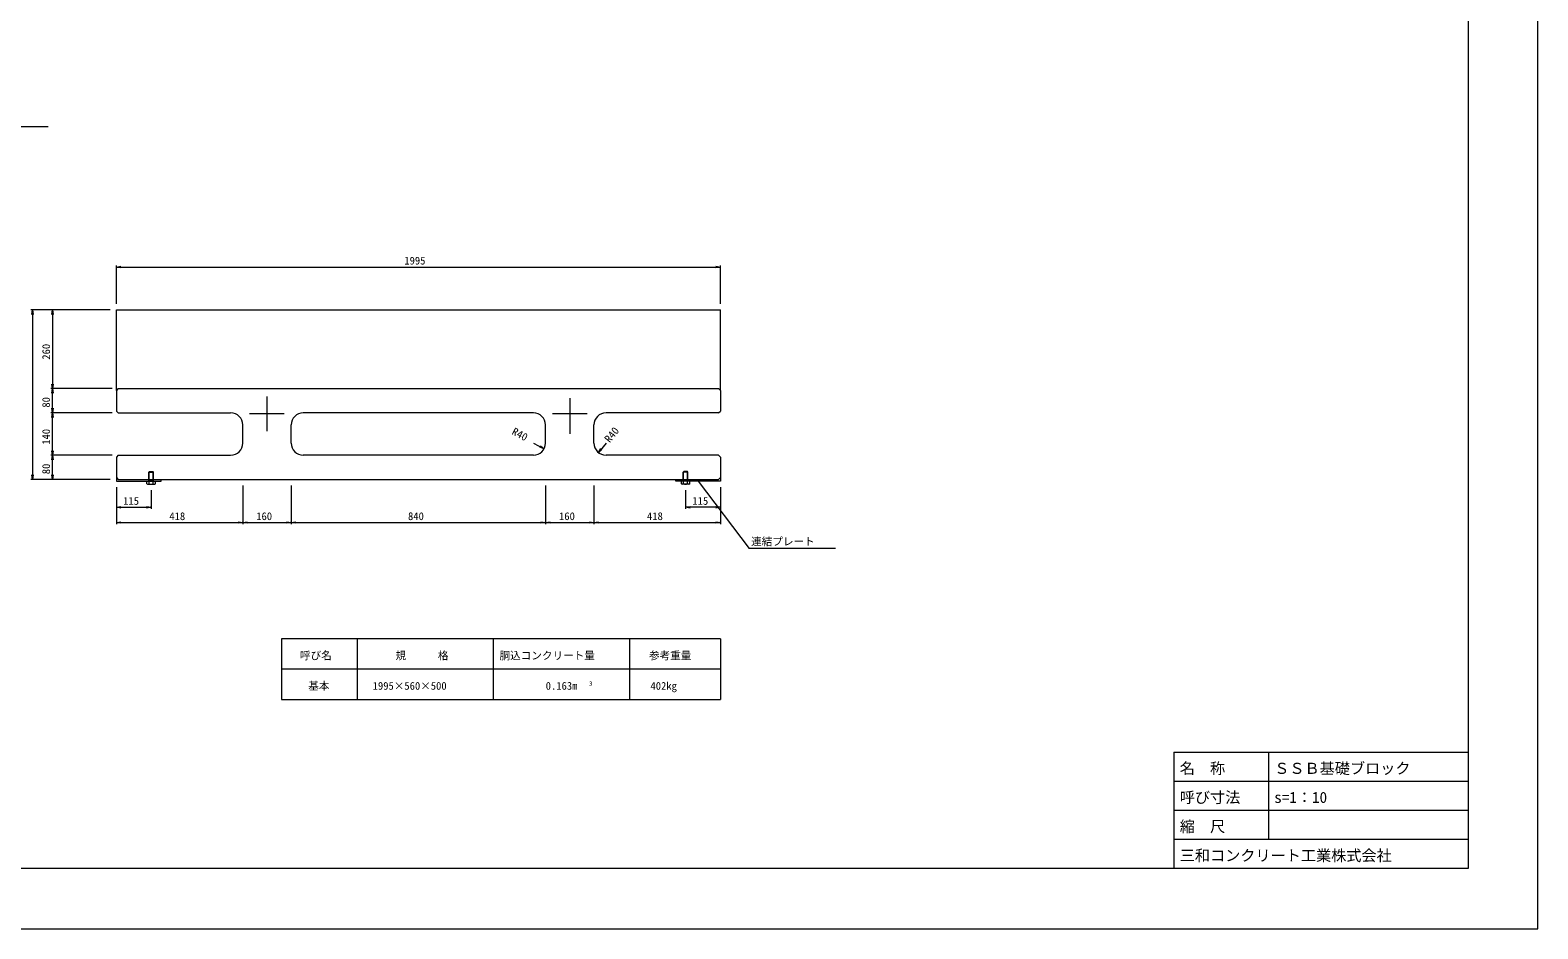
# Model space of a CAD drawing. Units: millimetres on the paper. Extents: x 0 to 841, y 0 to 594.
# Drawn here: x 343 to 841, y 0 to 297 of the extents above; entities that cross this region are included whole.
import ezdxf
from ezdxf.enums import TextEntityAlignment as Align

# ---------------------------------------------------------------- set-up
doc = ezdxf.new("R2010")
doc.units = ezdxf.units.MM
for name, color, linetype, lineweight in [('0_2', 7, 'Continuous', 9), ('D-MTR-FRAM（材料表図枠）', 2, 'Continuous', 18), ('D-STR-DIM（寸法）', 7, 'Continuous', 18), ('D-STR-HTXT（旗揚げ）', 7, 'Continuous', 18), ('D-STR（構造物外形線）', 1, 'Continuous', 18), ('D-TTL(外枠）', 2, 'Continuous', 18), ('DEFPOINTS_3', 8, 'Continuous', 18)]:
    doc.layers.add(name, color=color, linetype=linetype, lineweight=lineweight)
for name, color, linetype in [('D-MTR-TXT(文字列）', 7, 'Continuous'), ('D-STR-TXT（文字）', 7, 'Continuous'), ('D-TTL-TXT（文字）', 7, 'Continuous')]:
    doc.layers.add(name, color=color, linetype=linetype)
doc.styles.add('ＭＳ ゴシック', font='')
doc.styles.get('ＭＳ ゴシック').set_extended_font_data('MS Gothic')

msp = doc.modelspace()

# ---------------------------------------------------------------- linework, layer by layer
at = {"layer": '0_2'}
for p, q in [((371.505, 218.722), (373.005, 218.972)), ((373.005, 218.472), (371.505, 218.722)), ((569.505, 218.972), (571.005, 218.722)), ((571.005, 218.722), (569.505, 218.472)), ((343.542, 203.025), (343.792, 204.525)), ((343.792, 204.525), (344.042, 203.025)), ((350.164, 203.025), (350.414, 204.525)), ((350.414, 204.525), (350.664, 203.025)), ((350.414, 178.525), (350.164, 180.025)), ((350.664, 180.025), (350.414, 178.525)), ((350.164, 177.025), (350.414, 178.525)), ((350.414, 178.525), (350.664, 177.025)), ((350.414, 170.525), (350.164, 172.025)), ((350.164, 169.025), (350.414, 170.525)), ((350.664, 172.025), (350.414, 170.525)), ((350.414, 170.525), (350.664, 169.025)), ((511.581, 159.576), (512.79, 158.654)), ((350.414, 156.525), (350.164, 158.025)), ((350.164, 155.025), (350.414, 156.525)), ((350.664, 158.025), (350.414, 156.525)), ((350.414, 156.525), (350.664, 155.025)), ((512.79, 158.654), (511.347, 159.134)), ((530.741, 157.413), (531.489, 158.737)), ((531.878, 158.423), (530.741, 157.413)), ((343.792, 148.525), (343.542, 150.025)), ((344.042, 150.025), (343.792, 148.525)), ((350.414, 148.525), (350.164, 150.025)), ((350.664, 150.025), (350.414, 148.525)), ((371.505, 139.315), (373.005, 139.565)), ((381.505, 139.565), (383.005, 139.315)), ((559.505, 139.315), (561.005, 139.565)), ((569.505, 139.565), (571.005, 139.315)), ((373.005, 139.065), (371.505, 139.315)), ((371.505, 134.269), (373.005, 134.519)), ((383.005, 139.315), (381.505, 139.065)), ((411.755, 134.519), (413.255, 134.269)), ((413.255, 134.269), (414.755, 134.519)), ((427.755, 134.519), (429.255, 134.269)), ((429.255, 134.273), (430.755, 134.523)), ((511.755, 134.523), (513.255, 134.273)), ((513.255, 134.273), (514.755, 134.523)), ((527.755, 134.523), (529.255, 134.273)), ((529.255, 134.273), (530.755, 134.523)), ((561.005, 139.065), (559.505, 139.315)), ((571.005, 139.315), (569.505, 139.065)), ((569.505, 134.523), (571.005, 134.273)), ((373.005, 134.019), (371.505, 134.269)), ((413.255, 134.269), (411.755, 134.019)), ((414.755, 134.019), (413.255, 134.269)), ((429.255, 134.269), (427.755, 134.019)), ((430.755, 134.023), (429.255, 134.273)), ((513.255, 134.273), (511.755, 134.023)), ((514.755, 134.023), (513.255, 134.273)), ((529.255, 134.273), (527.755, 134.023)), ((530.755, 134.023), (529.255, 134.273)), ((571.005, 134.273), (569.505, 134.023))]:
    msp.add_line(p, q, dxfattribs=at)
at = {"layer": '0_2', "lineweight": 18}
for p, q in [((371.505, 218.722), (371.705, 218.722)), ((571.005, 218.722), (570.805, 218.722)), ((343.792, 204.525), (343.792, 204.325)), ((350.414, 204.525), (350.414, 204.325)), ((350.414, 178.525), (350.414, 178.725)), ((350.414, 178.525), (350.414, 178.325)), ((350.414, 170.525), (350.414, 170.725)), ((350.414, 170.525), (350.414, 170.325)), ((350.414, 156.525), (350.414, 156.725)), ((350.414, 156.525), (350.414, 156.325)), ((512.79, 158.654), (512.613, 158.747)), ((530.741, 157.413), (530.867, 157.569)), ((343.792, 148.525), (343.792, 148.725)), ((350.414, 148.525), (350.414, 148.725)), ((371.505, 139.315), (371.705, 139.315)), ((383.005, 139.315), (382.805, 139.315)), ((559.505, 139.315), (559.705, 139.315)), ((571.005, 139.315), (570.805, 139.315)), ((371.505, 134.269), (371.705, 134.269)), ((413.255, 134.269), (413.055, 134.269)), ((413.255, 134.269), (413.455, 134.269)), ((429.255, 134.269), (429.055, 134.269)), ((429.255, 134.273), (429.455, 134.273)), ((513.255, 134.273), (513.055, 134.273)), ((513.255, 134.273), (513.455, 134.273)), ((529.255, 134.273), (529.055, 134.273)), ((529.255, 134.273), (529.455, 134.273)), ((571.005, 134.273), (570.805, 134.273))]:
    msp.add_line(p, q, dxfattribs=at)
at = {"layer": 'D-MTR-FRAM（材料表図枠）'}
for p, q in [((426.005, 95.799), (426.005, 75.799)), ((571.005, 95.799), (426.005, 95.799)), ((451.005, 95.799), (451.005, 75.799)), ((496.005, 95.799), (496.005, 75.799)), ((541.005, 95.799), (541.005, 75.799)), ((571.005, 95.799), (571.005, 75.799)), ((571.005, 85.799), (426.005, 85.799)), ((426.005, 75.799), (571.005, 75.799))]:
    msp.add_line(p, q, dxfattribs=at)
at = {"layer": 'D-STR-DIM（寸法）'}
for p, q in [((371.505, 206.525), (371.505, 219.222)), ((571.005, 206.525), (571.005, 219.222)), ((371.705, 218.722), (570.805, 218.722)), ((369.505, 204.525), (343.292, 204.525)), ((343.792, 204.325), (343.792, 148.725)), ((350.414, 204.325), (350.414, 178.725)), ((370.105, 178.525), (349.914, 178.525)), ((350.414, 170.725), (350.414, 178.325)), ((370.105, 170.525), (349.914, 170.525)), ((350.414, 156.725), (350.414, 170.325)), ((509.255, 160.525), (512.613, 158.747)), ((533.255, 160.525), (530.867, 157.569)), ((370.105, 156.525), (349.914, 156.525)), ((350.414, 148.725), (350.414, 156.325)), ((369.505, 148.525), (343.292, 148.525)), ((371.505, 145.925), (371.505, 133.769)), ((383.005, 144.925), (383.005, 138.815)), ((413.255, 146.525), (413.255, 133.769)), ((429.255, 146.525), (429.255, 133.769)), ((513.255, 146.525), (513.255, 133.773)), ((529.255, 146.525), (529.255, 133.773)), ((559.505, 144.925), (559.505, 138.815)), ((571.005, 145.925), (571.005, 133.773)), ((371.705, 139.315), (382.805, 139.315)), ((570.805, 139.315), (559.705, 139.315)), ((371.705, 134.269), (413.055, 134.269)), ((413.455, 134.269), (429.055, 134.269)), ((429.455, 134.273), (513.055, 134.273)), ((513.455, 134.273), (529.055, 134.273)), ((529.455, 134.273), (570.805, 134.273))]:
    msp.add_line(p, q, dxfattribs=at)
at = {"layer": 'D-STR-HTXT（旗揚げ）'}
for p, q in [((257.69, 265.115), (348.961, 265.115)), ((563.63, 147.925), (580.516, 125.704)), ((609.054, 125.704), (580.516, 125.704))]:
    msp.add_line(p, q, dxfattribs=at)
at = {"layer": 'D-STR（構造物外形線）'}
for p, q in [((371.505, 177.925), (371.505, 204.525)), ((371.505, 204.525), (571.005, 204.525)), ((571.005, 177.925), (571.005, 204.525)), ((372.105, 178.525), (371.505, 177.925)), ((371.505, 177.925), (371.505, 171.125)), ((372.105, 178.525), (570.405, 178.525)), ((421.255, 175.916), (421.255, 164.472)), ((521.255, 175.326), (521.255, 163.573)), ((570.405, 178.525), (571.005, 177.925)), ((571.005, 177.925), (571.005, 171.125)), ((372.105, 170.525), (371.505, 171.125)), ((372.105, 170.525), (409.255, 170.525)), ((415.533, 170.328), (426.977, 170.328)), ((509.255, 170.525), (433.255, 170.525)), ((515.533, 170.328), (526.977, 170.328)), ((570.405, 170.525), (533.255, 170.525)), ((570.405, 170.525), (571.005, 171.125)), ((413.255, 160.525), (413.255, 166.525)), ((429.255, 160.525), (429.255, 166.525)), ((513.255, 160.525), (513.255, 166.525)), ((529.255, 160.525), (529.255, 166.525)), ((372.105, 156.525), (371.505, 155.925)), ((371.505, 155.925), (371.505, 147.925)), ((372.105, 156.525), (409.255, 156.525)), ((509.255, 156.525), (433.255, 156.525)), ((570.405, 156.525), (533.255, 156.525)), ((570.405, 156.525), (571.005, 155.925)), ((571.005, 155.925), (571.005, 147.925)), ((382.205, 150.925), (382.405, 151.125)), ((382.205, 147.925), (382.205, 150.925)), ((382.205, 150.925), (383.805, 150.925)), ((382.365, 148.245), (382.365, 151.085)), ((382.405, 151.125), (383.605, 151.125)), ((383.805, 150.925), (383.605, 151.125)), ((383.645, 148.245), (383.645, 151.085)), ((383.805, 147.925), (383.805, 150.925)), ((558.705, 150.925), (558.905, 151.125)), ((558.705, 147.925), (558.705, 150.925)), ((560.305, 150.925), (558.705, 150.925)), ((558.865, 148.245), (558.865, 151.085)), ((560.105, 151.125), (558.905, 151.125)), ((560.305, 150.925), (560.105, 151.125)), ((560.145, 148.245), (560.145, 151.085)), ((560.305, 147.925), (560.305, 150.925)), ((371.505, 149.125), (372.105, 148.525)), ((371.505, 147.925), (386.255, 147.925)), ((372.105, 148.525), (570.405, 148.525)), ((381.619, 147.032), (381.619, 147.925)), ((381.619, 147.032), (381.805, 146.925)), ((381.805, 146.925), (384.205, 146.925)), ((382.205, 148.245), (383.805, 148.245)), ((382.205, 147.925), (382.365, 148.245)), ((382.312, 147.032), (382.312, 147.925)), ((383.805, 147.925), (383.645, 148.245)), ((383.698, 147.032), (383.698, 147.925)), ((384.205, 146.925), (384.39, 147.032)), ((384.39, 147.032), (384.39, 147.925)), ((386.255, 147.925), (386.255, 148.525)), ((556.255, 147.925), (556.255, 148.525)), ((571.005, 147.925), (556.255, 147.925)), ((558.119, 147.032), (558.119, 147.925)), ((558.305, 146.925), (558.119, 147.032)), ((560.705, 146.925), (558.305, 146.925)), ((560.305, 148.245), (558.705, 148.245)), ((558.705, 147.925), (558.865, 148.245)), ((558.812, 147.032), (558.812, 147.925)), ((560.305, 147.925), (560.145, 148.245)), ((560.198, 147.032), (560.198, 147.925)), ((560.89, 147.032), (560.705, 146.925)), ((560.89, 147.032), (560.89, 147.925)), ((571.005, 149.125), (570.405, 148.525))]:
    msp.add_line(p, q, dxfattribs=at)
for centre, radius, start, end in [((409.255, 166.525), 4, 0, 90), ((433.255, 166.525), 4, 90, 180), ((509.255, 166.525), 4, 0, 90), ((533.255, 166.525), 4, 90, 180), ((409.255, 160.525), 4, 270, 0), ((433.255, 160.525), 4, 180, 270), ((509.255, 160.525), 4, 270, 0), ((533.255, 160.525), 4, 180, 270), ((381.966, 147.538), 0.613, 235.61575, 304.38425), ((383.005, 149.218), 2.293, 252.41205, 287.58795), ((384.044, 147.538), 0.613, 235.61575, 304.38425), ((558.466, 147.538), 0.613, 235.61575, 304.38425), ((559.505, 149.218), 2.293, 252.41205, 287.58795), ((560.544, 147.538), 0.613, 235.61575, 304.38425)]:
    msp.add_arc(centre, radius, start, end, dxfattribs=at)
at = {"layer": 'D-TTL(外枠）'}
for p, q in [((818, 574), (818, 20)), ((720.8, 58.4), (720.8, 20)), ((720.8, 58.4), (818, 58.4)), ((752, 58.4), (752, 29.6)), ((720.8, 48.8), (818, 48.8)), ((720.8, 39.2), (818, 39.2)), ((720.8, 29.6), (818, 29.6)), ((818, 20), (23, 20))]:
    msp.add_line(p, q, dxfattribs=at)
at = {"layer": 'DEFPOINTS_3'}
for p, q in [((841, 0), (841, 594)), ((0, 0), (841, 0))]:
    msp.add_line(p, q, dxfattribs=at)

# ---------------------------------------------------------------- texts
at = {"layer": 'D-MTR-TXT(文字列）', "style": 'ＭＳ ゴシック'}
for s, height, p in [('呼び名', 2.566, (432.155, 88.252)), ('規\u3000\u3000\u3000格', 2.566, (463.7, 88.252)), ('胴込コンクリート量', 2.566, (498.057, 88.252)), ('参考重量', 2.566, (547.422, 88.252)), ('基本', 2.566, (434.888, 78.252)), ('1995×560×500', 2.566, (456.163, 78.252)), ('0.163m', 2.566, (513.318, 78.252)), ('3', 1.466, (527.613, 79.88)), ('402kg', 2.566, (547.92, 78.252))]:
    msp.add_text(s, height=height, dxfattribs=at).set_placement(p, align=Align.BOTTOM_LEFT)
at = {"layer": 'D-STR-DIM（寸法）', "style": 'ＭＳ ゴシック'}
for s, p in [('1995', (466.618, 218.772)), ('115', (373.755, 139.365)), ('115', (561.755, 139.365)), ('418', (389.013, 134.319)), ('160', (417.71, 134.319)), ('840', (467.835, 134.323)), ('160', (517.71, 134.323)), ('418', (546.763, 134.323))]:
    msp.add_text(s, height=2.566, dxfattribs=at).set_placement(p, align=Align.BOTTOM_LEFT)
for s, rotation, p in [('260', 90, (350.364, 188.096)), ('80', 90, (350.364, 172.242)), ('140', 90, (350.364, 159.98)), ('R40', 332.109, (501.524, 162.862)), ('R40', 51.065, (535.06, 159.982)), ('80', 90, (350.364, 150.242))]:
    msp.add_text(s, height=2.566, rotation=rotation, dxfattribs=at).set_placement(p, align=Align.BOTTOM_LEFT)
at = {"layer": 'D-STR-TXT（文字）', "style": 'ＭＳ ゴシック'}
msp.add_text('連結プレート', height=2.566, dxfattribs=at).set_placement((581.159, 125.954), align=Align.BOTTOM_LEFT)
at = {"layer": 'D-TTL-TXT（文字）', "style": 'ＭＳ ゴシック'}
for s, p in [('名\u3000称', (722.731, 50.114)), ('ＳＳＢ基礎ブロック', (753.931, 50.114)), ('呼び寸法', (722.731, 40.514)), ('s=1：10', (753.931, 40.514)), ('縮\u3000尺', (722.731, 30.914)), ('三和コンクリート工業株式会社', (722.731, 21.314))]:
    msp.add_text(s, height=3.666, dxfattribs=at).set_placement(p, align=Align.BOTTOM_LEFT)

doc.saveas('drawing.dxf')
